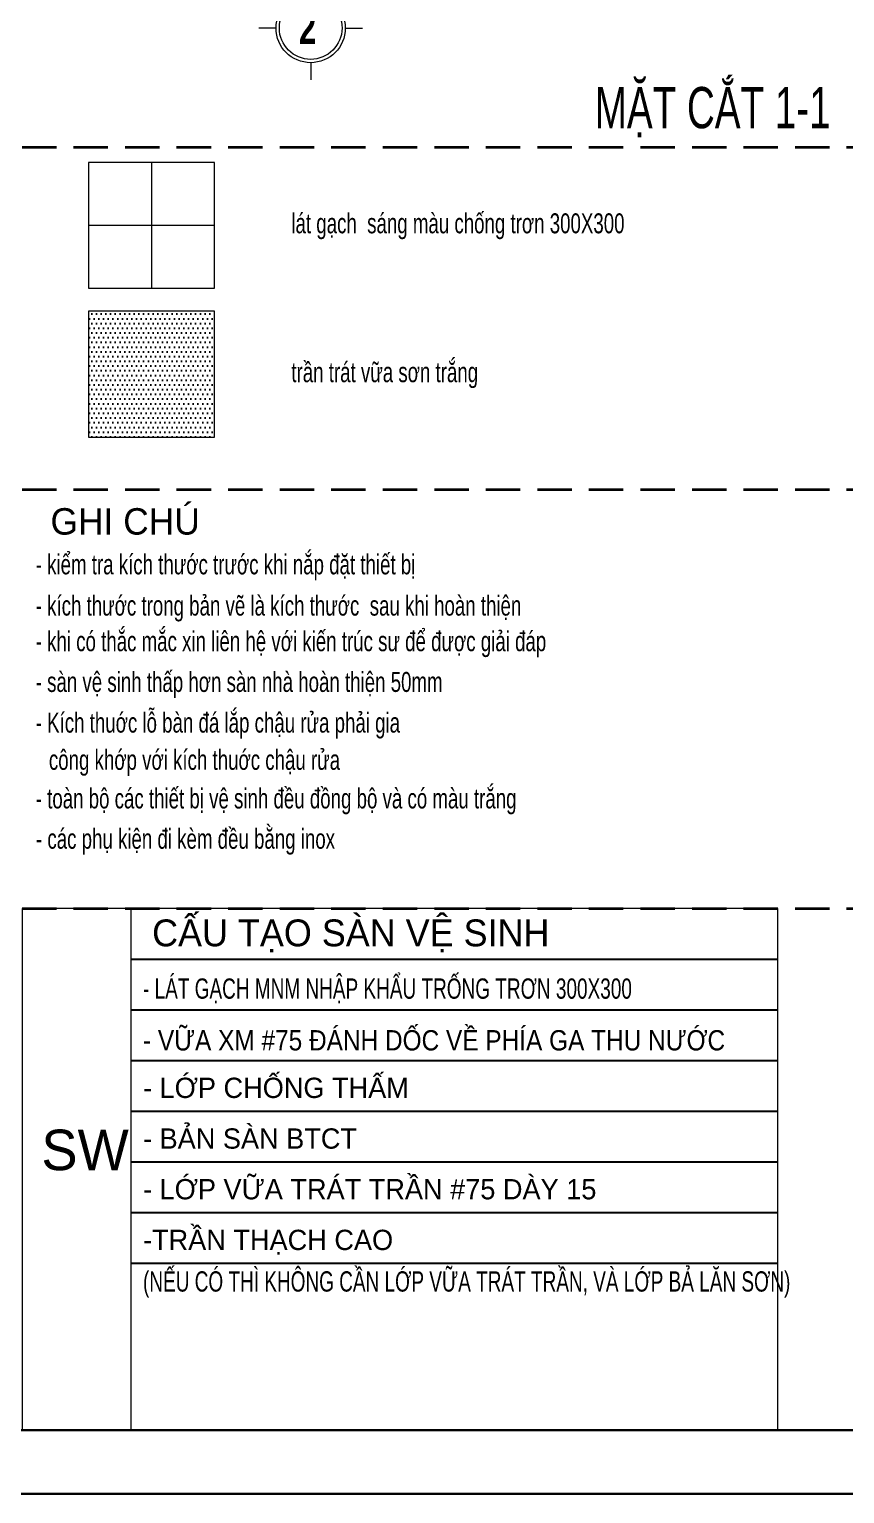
# Model space of a CAD drawing. Header units: millimetres. Extents: x 1336014 to 2939047, y -333549 to -60566.
# Drawn here: x 1377153 to 1380119, y -208848 to -203519 of the extents above; entities that cross this region are included whole.
import ezdxf
from ezdxf.enums import TextEntityAlignment as Align

# ---------------------------------------------------------------- set-up
doc = ezdxf.new("R2010")
doc.units = ezdxf.units.MM
doc.header["$MEASUREMENT"] = 0
doc.linetypes.add('$1$HIDDEN', pattern=[0.375, 0.25, -0.125])
for name, color, linetype, lineweight in [('01.Cut', 255, 'Continuous', 35), ('05.Text', 253, 'Continuous', 18), ('11.Khung bo', 32, 'Continuous', 50), ('12.Khung', 36, 'Continuous', 25), ('AUDIT_I_140806231233-0', 7, 'Continuous', 5), ('lat san', 139, 'Continuous', 13), ('Thay', 253, 'Continuous', 9)]:
    doc.layers.add(name, color=color, linetype=linetype, lineweight=lineweight)
for name, color, linetype in [('HACH', 250, 'Continuous'), ('HATCH', 250, 'Continuous'), ('text', 7, 'Continuous')]:
    doc.layers.add(name, color=color, linetype=linetype)
doc.layers.add('Tpl_Bound', color=1, linetype='Continuous', plot=False)
doc.styles.add('ATVANH', font='')
doc.styles.add('AVANTHB', font='')
doc.styles.add('CA.JSC1', font='', dxfattribs={"width": 0.8})
doc.styles.add('TT5_Ghi chu 1', font='', dxfattribs={"width": 0.7, "height": 240})
doc.styles.add('TT5_Text Dim', font='hoatbif.shx', dxfattribs={"width": 0.6})
doc.styles.get('ATVANH').set_extended_font_data('.VnAvantH')
doc.styles.get('AVANTHB').set_extended_font_data('.VnAvantH', bold=True)
doc.styles.get('CA.JSC1').set_extended_font_data('.VnAvantH')
doc.styles.get('TT5_Ghi chu 1').set_extended_font_data('.VnBlackH')

# ---------------------------------------------------------------- blocks, each defined once
blk = doc.blocks.new('100')
at = {"layer": '11.Khung bo', "const_width": 26.7}
blk.add_lwpolyline([(1860913, -945240), (1860913, -916940), (1896063, -916940), (1896063, -945240)], close=True, dxfattribs=at)
blk.add_lwpolyline([(1860913, -945240), (1860913, -916940), (1896063, -916940), (1896063, -945240)], close=True, dxfattribs=at)
blk.add_lwpolyline([(1860913, -945240), (1860913, -916940), (1896063, -916940), (1896063, -945240)], close=True, dxfattribs=at)
at = {"layer": '12.Khung'}
blk.add_lwpolyline([(1901579, -945940), (1901579, -916240), (1859580, -916240), (1859580, -945940)], close=True, dxfattribs=at)
blk.add_lwpolyline([(1901579, -945940), (1901579, -916240), (1859580, -916240), (1859580, -945940)], close=True, dxfattribs=at)
blk.add_lwpolyline([(1901579, -945940), (1901579, -916240), (1859580, -916240), (1859580, -945940)], close=True, dxfattribs=at)
blk = doc.blocks.new('DANHTRUC')
for p, q in [((980383, -947347), (980383, -947137)), ((979963, -947767), (979753, -947767)), ((980803, -947767), (981013, -947767)), ((980383, -948187), (980383, -948397))]:
    blk.add_line(p, q)
for radius in [420, 380]:
    blk.add_circle((980383, -947767), radius)

msp = doc.modelspace()

# ---------------------------------------------------------------- hatches: boundary and pattern name
at = {"layer": 'HACH'}
h = msp.add_hatch(dxfattribs=at)
h.set_pattern_fill('DOTS', color=256, scale=275, double=1)
h.set_pattern_definition([(0, (665739.969, -28125.385), (8.59375, 17.1875), [0, -17.1875])])
h.paths.add_polyline_path([(1377367.8, -205003.4), (1377826.1, -205003.4), (1377826.1, -204545.1), (1377367.8, -204545.1)])

# ---------------------------------------------------------------- linework, layer by layer
at = {"layer": '01.Cut', "color": 6, "linetype": '$1$HIDDEN', "ltscale": 500}
for points in [[(1377126.4, -203948), (1383238.9, -203948)], [(1377126.4, -205193.9), (1383238.9, -205193.9)], [(1377126.4, -206718.4), (1383238.9, -206718.4)]]:
    msp.add_lwpolyline(points, dxfattribs=at)
at = {"layer": 'HATCH'}
for p, q in [((1377522, -206902.9), (1379875.9, -206902.9)), ((1377522, -207087.4), (1379875.9, -207087.4)), ((1377522, -207271.9), (1379875.9, -207271.9)), ((1377522, -207456.3), (1379875.9, -207456.3)), ((1377522, -207640.8), (1379875.9, -207640.8)), ((1377522, -207825.3), (1379875.9, -207825.3)), ((1377522, -208009.8), (1379875.9, -208009.8))]:
    msp.add_line(p, q, dxfattribs=at)
at = {"layer": 'lat san'}
for p, q in [((1377597, -204003.3), (1377597, -204461.6)), ((1377367.8, -204232.4), (1377826.1, -204232.4))]:
    msp.add_line(p, q, dxfattribs=at)
for points in [[(1377367.8, -204461.6), (1377826.1, -204461.6), (1377826.1, -204003.3), (1377367.8, -204003.3)], [(1377367.8, -205003.4), (1377826.1, -205003.4), (1377826.1, -204545.1), (1377367.8, -204545.1)]]:
    msp.add_lwpolyline(points, close=True, dxfattribs=at)
at = {"layer": 'Thay'}
msp.add_line((1377522, -206718.4), (1377522, -208617.4), dxfattribs=at)
msp.add_lwpolyline([(1377126.4, -208617.4), (1379875.9, -208617.4), (1379875.9, -206718.4), (1377126.4, -206718.4)], close=True, dxfattribs=at)
at = {"layer": 'Tpl_Bound', "color": 1}
msp.add_lwpolyline([(1371199.5, -208848.4), (1371199.5, -199047.5), (1385059.4, -199047.5), (1385059.4, -208848.4)], close=True, dxfattribs=at)

# ---------------------------------------------------------------- block references
at = {"layer": '05.Text'}
for name, p, xscale, yscale, zscale in [('100', (757538.2, 103311.7), 0.33, 0.33, 0.33), ('DANHTRUC', (1084061.6, 80815.6), 0.3, 0.3, 0.3)]:
    msp.add_blockref(name, p, dxfattribs=dict(at, xscale=xscale, yscale=yscale, zscale=zscale))

# ---------------------------------------------------------------- texts
at = {"layer": '05.Text', "width": 0.7}
for s, height, style, p in [('2', 120, 'AVANTHB', (1378134.1, -203573)), ('MÆT C¾T 1-1', 150, 'TT5_Ghi chu 1', (1379210.1, -203879.1))]:
    msp.add_text(s, height=height, dxfattribs=dict(at, style=style)).set_placement(p)
at = {"layer": 'AUDIT_I_140806231233-0', "style": 'CA.JSC1'}
msp.add_text('ghi chó', height=96.25, dxfattribs=at).set_placement((1377229.9, -205358))
at = {"layer": 'text', "style": 'TT5_Text Dim', "width": 0.7}
for s, p in [('l¸t g¹ch  s¸ng mµu chèng tr¬n 300X300', (1378106.3, -204225.1)), ('trÇn tr¸t v÷a s¬n tr¾ng', (1378106.3, -204766.9))]:
    msp.add_text(s, height=72.6, dxfattribs=at).set_placement(p, align=Align.MIDDLE_LEFT)
at = {"layer": 'text'}
for s, height, style, width, p in [('- kiÓm tra kÝch th\xadíc tr\xadíc khi n¾p ®Æt thiÕt bÞ', 72.6, 'TT5_Text Dim', 0.7, (1377176.2, -205502.6)), ('- kÝch th\xadíc trong b¶n vÏ lµ kÝch th\xadíc  sau khi hoµn thiÖn', 72.6, 'TT5_Text Dim', 0.7, (1377176.2, -205652.7)), ('- khi cã th¾c m¾c xin liªn hÖ víi kiÕn tróc s\xad ®Ó ®\xadîc gi¶i ®¸p', 72.6, 'TT5_Text Dim', 0.7, (1377176.2, -205782.3)), ('- sµn vÖ sinh thÊp h¬n sµn nhµ hoµn thiÖn 50mm', 72.6, 'TT5_Text Dim', 0.7, (1377176.2, -205930.5)), ('- KÝch thuíc lç bµn ®¸ l¾p chËu röa ph¶i gia  ', 72.6, 'TT5_Text Dim', 0.7, (1377176.2, -206078.5)), ('     c«ng khíp víi kÝch thuíc chËu röa         ', 72.6, 'TT5_Text Dim', 0.7, (1377129.7, -206214)), ('- toµn bé c¸c thiÕt bÞ vÖ sinh ®Òu ®ång bé vµ cã mµu tr¾ng', 72.6, 'TT5_Text Dim', 0.7, (1377176.2, -206354.5)), ('- c¸c phô kiÖn ®i kÌm ®Òu b»ng inox ', 72.6, 'TT5_Text Dim', 0.7, (1377177.1, -206501.2)), ('- l¸t g¹ch MNM NHËP KHÈU TRèNG TR¥N 300x300', 73.791, 'ATVANH', 0.7, (1377566.5, -207047)), ('- v÷a xm #75 §¸NH DèC VÒ PHÝA GA THU N¦íC', 73.791, 'ATVANH', 0.9, (1377566.5, -207235.2)), ('(nÕu cã th× kh«ng cÇn líp v÷a tr¸t trÇn, vµ líp b¶ l¨n s¬n)', 73.791, 'ATVANH', 0.7, (1377566.5, -208112.8))]:
    msp.add_text(s, height=height, dxfattribs=dict(at, style=style, width=width)).set_placement(p)
at = {"layer": 'text', "color": 2, "style": 'ATVANH'}
msp.add_text('cÊu t¹o SµN vÖ sinh', height=97.764, dxfattribs=at).set_placement((1377599.6, -206856.3))
at = {"layer": 'text', "style": 'ATVANH'}
for s, height, p in [('- líp chèng thÊm ', 73.791, (1377566.5, -207408.2)), ('sw', 147.58, (1377196.8, -207671)), ('- b¶n sµn BTCT ', 73.791, (1377566.5, -207592.7)), ('- líp v÷a tr¸t trÇn #75 dµy 15', 73.791, (1377566.5, -207777.1)), ('-trÇn th¹ch cao ', 73.791, (1377566.5, -207961.6))]:
    msp.add_text(s, height=height, dxfattribs=at).set_placement(p)

doc.saveas('drawing.dxf')
